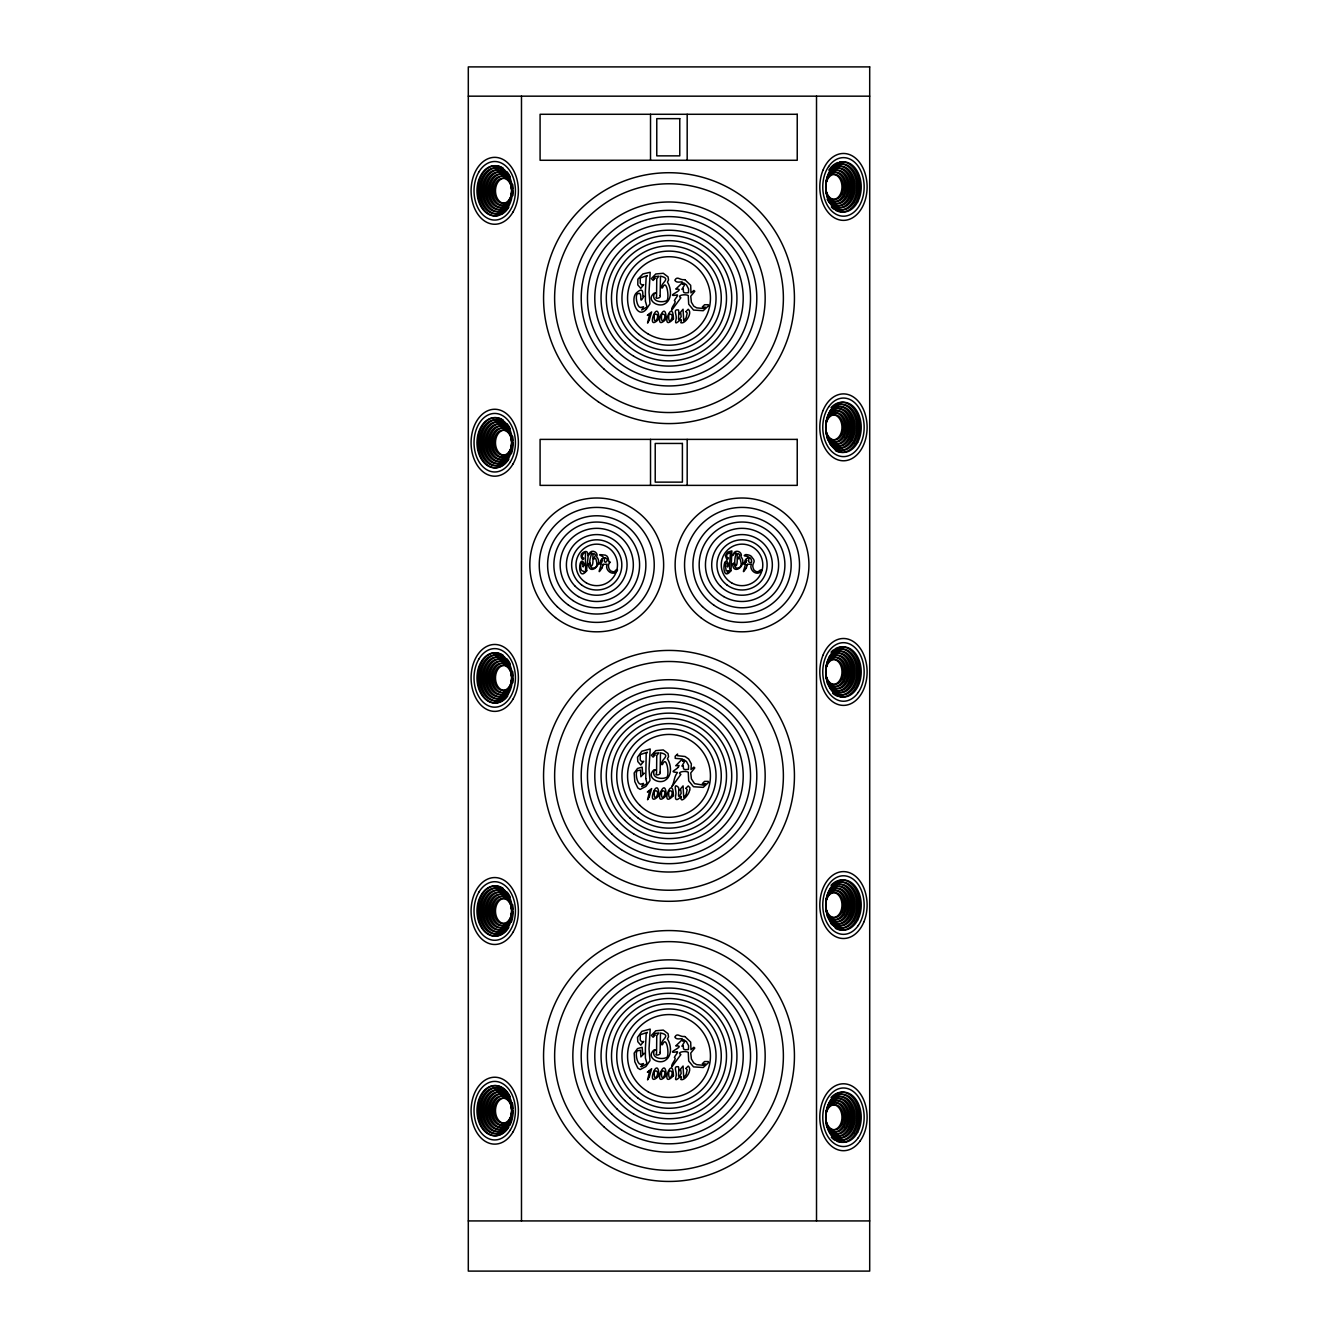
<?xml version="1.0" encoding="UTF-8"?>
<svg xmlns="http://www.w3.org/2000/svg" width="1338" height="1338" viewBox="0 0 1338 1338"><rect width="100%" height="100%" fill="white"/><g stroke="black" fill="none" stroke-linecap="round" stroke-linejoin="round"><path stroke-width="1.5" d="M602.267 558.782C608.088 556.692 591.379 553.414 605.395 555.17C609.944 556.541 607.552 564.051 610.379 562.094C607.435 564.118 608.138 568.533 610.479 570.791C616.333 573.45 613.757 570.139 617.403 569.503M746.52 558.782C752.424 554.802 739.881 557.16 745.851 554.551C747.925 554.768 751.203 555.103 752.324 557.762C757.275 563.014 750.166 562.562 753.946 569.971C758.897 574.922 759.917 567.981 761.573 570.456C757.994 577.013 748.628 570.64 751.371 564.235L747.24 564.335M601.615 562.294L602.418 560.388M745.868 562.294L746.671 560.388M601.916 568.081C595.661 577.732 602.2 564.787 600.795 563.984M746.169 568.081C739.914 577.732 746.453 564.787 745.049 563.984M584.606 564.82L583.184 566.693M728.859 564.82L727.437 566.693M660.136 295.497L660.487 276.163C672.529 278.655 659.785 282.987 661.842 288.055L662.511 287.821C666.541 277.602 669.636 297.939 666.876 300.582C662.243 303.024 651.121 301.803 654.182 293.758L655.938 293.089L653.747 293.323C645.752 300.598 658.497 307.857 664.953 303.776C672.362 299.394 671.392 288.255 667.411 282.084L668.548 280.043L668.03 276.882L663.263 273.27L655.787 273.972L651.405 278.555L653.128 280.478L655.168 278.087L653.63 278.756L654.065 276.782L658.848 276.163L656.774 278.822L656.557 296.601C653.747 299.628 661.825 298.157 660.136 295.531M660.136 772.16L660.487 752.826C672.529 755.318 659.785 759.649 661.842 764.717L662.511 764.483C666.541 754.264 669.636 774.602 666.876 777.244C662.243 779.686 651.121 778.465 654.182 770.42L655.938 769.751L653.747 769.986C645.752 777.261 658.497 784.52 664.953 780.439C672.362 776.057 671.392 764.918 667.411 758.746L668.548 756.706L668.03 753.545L663.263 749.932L655.787 750.635L651.405 755.217L653.128 757.141L655.168 754.749L653.63 755.418L654.065 753.445L658.848 752.826L656.774 755.485L656.557 773.264C653.747 776.291 661.825 774.819 660.136 772.193M660.136 1052.304L660.487 1032.969C672.529 1035.461 659.785 1039.793 661.842 1044.861L662.511 1044.627C666.541 1034.408 669.636 1054.745 666.876 1057.388C662.243 1059.83 651.121 1058.609 654.182 1050.564L655.938 1049.895L653.747 1050.129C645.752 1057.405 658.497 1064.663 664.953 1060.582C672.362 1056.2 671.392 1045.062 667.411 1038.89L668.548 1036.85L668.03 1033.689L663.263 1030.076L655.787 1030.778L651.405 1035.361L653.128 1037.285L655.168 1034.893L653.63 1035.562L654.065 1033.588L658.848 1032.969L656.774 1035.629L656.557 1053.407C653.747 1056.435 661.825 1054.963 660.136 1052.337M588.419 564.352C591.814 559.067 587.917 570.373 594.674 567.73C598.354 566.978 596.614 561.174 595.661 558.364C590.995 560.187 594.892 557.595 595.544 555.053C590.593 549.015 594.691 562.83 591.797 565.79C587.984 565.472 590.409 555.772 592.065 553.112C588.653 552.661 586.429 559.485 590.142 552.26C593.219 549.349 598.738 553.179 596.681 556.809C603.689 564.402 589.255 576.226 588.402 564.368M732.672 564.352C736.034 559.05 732.221 570.523 739.011 567.663C742.623 566.86 740.901 560.773 739.697 558.13C735.114 560.622 739.379 557.294 739.797 555.053C734.846 549.015 738.944 562.83 736.051 565.79C733.542 564.669 735.147 555.688 736.318 553.112C732.906 552.661 730.682 559.485 734.395 552.26C737.472 549.349 742.991 553.179 740.934 556.809C747.942 564.402 733.508 576.226 732.655 564.368M689.873 789.972L689.923 787.697L688.2 785.941L685.926 788.233M586.746 570.69C586.094 565.422 591.998 546.59 582.85 552.678C578.401 555.437 583.753 562.646 583.702 558.08C579.555 557.344 584.923 550.738 585.71 553.296C584.388 558.481 587.733 576.762 583.151 571.075C578.468 571.393 581.478 555.705 583.167 566.693M731 570.69L731.869 550.888L727.621 552.159L725.38 555.638L727.052 560.12L728.558 557.963L726.785 557.21L726.785 554.149L730.414 552.761L729.427 567.479L730.264 570.791L727.303 572.53L728.441 570.707L726.133 570.874L725.163 563.365L726.919 563.014L727.42 566.693M617.487 570.139C614.209 577.113 604.274 570.841 607.118 564.235L602.986 564.335M602.986 564.368L602.752 565.138M747.24 564.368L747.005 565.138M586.73 570.707C576.277 583.886 579.137 550.62 584.606 564.77M730.983 570.707C720.53 583.903 723.406 550.587 728.859 564.77M748.427 557.745C750.233 555.956 752.274 560.873 751.488 562.596C746.47 563.147 749.865 558.95 748.561 557.478M682.48 284.342L683.651 282.903L686.461 284.843L688.618 288.991L688.468 292.688C682.246 293.641 683.685 291.835 683.266 289.125M682.48 761.004L683.651 759.566L686.461 761.506L688.618 765.654L688.468 769.35C682.28 770.303 683.618 768.514 683.266 765.788M682.48 1041.148L683.651 1039.71L686.461 1041.65L688.618 1045.798L688.468 1049.494C682.28 1050.447 683.618 1048.658 683.266 1045.931M602.351 558.565L600.712 560.522L602.401 560.371M746.604 558.565L744.965 560.522L746.654 560.371M600.294 562.144L599.039 563.984L600.729 564.017M744.547 562.144L743.292 563.984L744.982 564.017M640.935 1066.57L643.478 1063.559L640.618 1064.346C637.39 1064.446 635.032 1054.06 637.072 1050.848L640.501 1050.23L640.885 1056.92L644.297 1053.324L642.692 1054.06L642.14 1047.286L637.524 1048.591L634.162 1053.123L634.797 1061.72L637.841 1068.109L640.183 1069.547L645.903 1066.57L649.967 1060.633L649.03 1048.942L650.184 1029.106L641.872 1031.33L637.524 1037.368L637.791 1041.7L640.768 1045.179L643.712 1041.432L641.805 1041.867L640.233 1040.128L640.233 1034.776L647.324 1032.351L646.187 1034.006L645.401 1047.855L645.401 1058.007L647.057 1063.794L641.27 1066.804M685.926 311.57L688.2 309.279C693.134 312.925 684.788 324.682 680.774 322.675C683.935 313.761 673.85 328.429 675.874 320.351C677.714 315.35 672.161 308.911 678.416 309.931C679.888 313.56 676.326 325.017 681.159 316.738L680.774 313.192L679.319 313.728L683.066 309.229L683.718 320.769L685.993 317.959A10.654 10.654 0 0 0 686.227 317.474L687.18 312.975L686.009 311.754M685.926 1068.376L688.2 1066.085C693.134 1069.731 684.788 1081.489 680.774 1079.482C683.935 1070.567 673.85 1085.235 675.874 1077.157C677.714 1072.156 672.161 1065.717 678.416 1066.737C679.888 1070.367 676.326 1081.823 681.159 1073.544L680.774 1069.999L679.319 1070.534L683.066 1066.035L683.718 1077.575L685.993 1074.765A10.654 10.654 0 0 0 686.227 1074.28L687.18 1069.781L686.009 1068.56M682.597 284.275L683.467 284.258M682.597 760.937L683.467 760.921M646.304 309.329L649.967 303.826L649.03 292.136L650.184 272.3L642.959 273.905L637.875 279.19L637.791 284.894L640.768 288.372L643.712 284.626L641.805 285.061L640.233 283.322L640.233 277.969L647.324 275.544L646.187 277.2L645.401 291.048L645.401 301.201L647.057 306.987L641.705 309.998L643.478 306.753L640.618 307.539C637.39 307.64 635.032 297.253 637.072 294.042L638.31 293.49C643.377 291.751 638.059 307.104 643.946 296.083C641.036 299.595 646.02 284.375 636.754 292.57C629.83 297.989 636.704 319.247 645.903 309.764M601.565 562.462L600.745 563.181L600.494 562.161M745.818 562.462L744.998 563.181L744.748 562.161M602.92 565.138L602.117 567.797M747.173 565.138L746.37 567.797M604.625 557.779C602.635 567.379 611.583 558.515 604.391 557.745M683.099 289.108L681.928 289.426L684.521 284.977L683.768 284.258M683.099 765.771L681.928 766.089L684.521 761.64L683.768 760.921M683.099 1045.915L681.928 1046.232L684.521 1041.784L683.768 1041.064M468.3 96.169L869.7 96.169M468.3 1220.925L869.7 1220.925M684.805 279.692C679.403 280.378 677.546 275.511 674.854 280.194C677.446 285.696 689.689 276.23 675.74 289.075C687.615 288.657 664.066 296.902 675.774 295.18C680.34 293.507 675.004 298.558 674.402 300.632C677.53 301.786 670.555 307.255 671.793 310.132L680.858 297.805C675.991 295.38 685.641 293.758 688.25 295.547L688.685 304.178L693.536 310.082L703.236 310.717L708.454 305.85L708.304 304.729L704.574 304.729L702.35 306.954L705.661 307.355L703.353 308.476L696.663 307.857L693.736 306.134L691.395 302.221L690.759 296.25L694.79 291.266L693.904 290.446L690.993 292.871L690.676 285.312L685.056 279.843M684.805 1036.498C679.403 1037.184 677.546 1032.317 674.854 1037C677.446 1042.503 689.689 1033.036 675.74 1045.881C687.615 1045.463 664.066 1053.708 675.774 1051.986C680.34 1050.313 675.004 1055.364 674.402 1057.438C677.53 1058.592 670.555 1064.061 671.793 1066.938L680.858 1054.612C675.991 1052.186 685.641 1050.564 688.25 1052.354L688.685 1060.984L693.536 1066.888L703.236 1067.523L708.454 1062.656L708.304 1061.536L704.574 1061.536L702.35 1063.76L705.661 1064.162L703.353 1065.282L696.663 1064.663L693.736 1062.941L691.395 1059.027L690.759 1053.056L694.79 1048.072L693.904 1047.253L690.993 1049.678L690.676 1042.118L685.056 1036.649M686.009 788.417L687.18 789.637L686.227 794.136A10.654 10.654 0 0 1 686.009 794.621L683.718 797.431L683.066 785.891L679.319 790.373L680.774 789.855L681.159 793.401C676.493 801.512 679.737 790.775 678.433 787.346C672.663 782.011 676.66 791.778 675.891 794.203C674.218 801.646 677.664 800.392 681.159 796.411C679.436 805.376 689.237 794.621 689.538 790.44M816.514 96.169L816.514 1220.925M687.18 114.282L687.18 160.276M687.18 439.382L687.18 485.376M650.519 114.282L650.519 160.276M650.519 439.382L650.519 485.376M521.486 96.169L521.486 1220.925M839.829 404.36A22.997 16.257 -90 0 1 856.521 431.371A22.997 16.257 -90 0 1 834.26 448.581M831.784 407.939A22.997 16.257 -90 0 1 834.31 406.083M835.648 405.397A22.997 16.257 -90 0 1 838.408 404.544M505.898 178.439A12.544 8.864 -90 0 1 508.106 179.426M505.095 203.292A12.544 8.864 -90 0 1 495.512 191.869A12.544 8.864 -90 0 1 503.59 178.288M506.182 204.664A14.634 10.353 -90 0 1 492.535 189.812A14.634 10.353 -90 0 1 507.453 177.67M503.289 207.306A16.725 11.825 -90 0 1 489.875 186.952A16.725 11.825 -90 0 1 508.289 177.218M508.022 205.701A18.816 13.296 -90 0 1 505.011 208.176M501.65 209.447A18.816 13.296 -90 0 1 486.597 190.816A18.816 13.296 -90 0 1 501.633 172.134M502.268 170.612A20.906 14.785 -90 0 1 505.831 172.702M502.235 210.986A20.906 14.785 -90 0 1 483.771 193.508A20.906 14.785 -90 0 1 498.438 169.893M498.288 213.712A22.997 16.257 -90 0 1 480.944 186.684A22.997 16.257 -90 0 1 503.891 169.993M502.436 212.441A22.997 16.257 -90 0 1 499.693 213.461M499.71 215.15A25.088 17.745 -90 0 1 477.833 188.089A25.088 17.745 -90 0 1 503.305 168.287M507.152 171.916A25.088 17.745 -90 0 1 510.213 176.833M512.605 184.259A25.088 17.745 -90 0 1 513.173 189.126M513.207 190.765A25.088 17.745 -90 0 1 512.872 195.666M508.825 207.306A25.088 17.745 -90 0 1 501.198 214.548M505.095 455.204A12.544 8.864 90 0 1 495.612 440.52A12.544 8.864 90 0 1 508.106 431.354M509.41 452.997A12.544 8.864 90 0 1 507.353 454.502M503.523 457.312A14.634 10.353 -90 0 1 492.535 441.741A14.634 10.353 -90 0 1 504.894 428.361M503.289 459.218A16.725 11.825 -90 0 1 489.624 441.038A16.725 11.825 -90 0 1 505.58 427.073M508.022 457.629A18.816 13.296 -90 0 1 505.011 460.088M501.65 461.359A18.816 13.296 -90 0 1 486.597 442.727A18.816 13.296 -90 0 1 501.633 424.062M502.235 462.915A20.906 14.785 -90 0 1 483.637 442.694A20.906 14.785 -90 0 1 502.268 422.524M505.831 424.614A20.906 14.785 -90 0 1 507.938 426.705M507.922 458.733A20.906 14.785 -90 0 1 505.814 460.824M502.436 464.353A22.997 16.257 -90 0 1 480.844 439.6A22.997 16.257 -90 0 1 506.349 423.945M506.216 461.61A22.997 16.257 -90 0 1 503.74 463.6M508.825 459.235A25.088 17.745 -90 0 1 484.992 462.965A25.088 17.745 -90 0 1 480.292 429.715A25.088 17.745 -90 0 1 503.305 420.199M507.152 423.828A25.088 17.745 -90 0 1 510.213 428.745M512.605 436.188A25.088 17.745 -90 0 1 513.173 441.038M513.207 442.677A25.088 17.745 -90 0 1 511.384 453.783M505.898 665.555A12.544 8.864 -90 0 1 508.106 666.541M505.095 690.408A12.544 8.864 -90 0 1 495.512 678.985A12.544 8.864 -90 0 1 503.59 665.404M505.095 923.504A12.544 8.864 -90 0 1 495.612 908.82A12.544 8.864 -90 0 1 508.106 899.654M509.41 921.297A12.544 8.864 -90 0 1 507.353 922.802M506.182 691.779A14.634 10.353 -90 0 1 503.523 692.515M500.83 692.264A14.634 10.353 -90 0 1 492.719 675.038A14.634 10.353 -90 0 1 504.894 663.564M503.289 694.422A16.725 11.825 -90 0 1 489.557 678.416A16.725 11.825 -90 0 1 502.57 661.273M508.022 692.816A18.816 13.296 -90 0 1 487.065 682.798A18.816 13.296 -90 0 1 501.633 659.249M502.268 657.727A20.906 14.785 -90 0 1 505.831 659.818M502.235 698.101A20.906 14.785 -90 0 1 483.771 680.624A20.906 14.785 -90 0 1 498.438 657.008M498.288 700.828A22.997 16.257 -90 0 1 480.944 673.8A22.997 16.257 -90 0 1 503.891 657.109M502.436 699.557A22.997 16.257 -90 0 1 499.693 700.577M507.754 696.011A25.088 17.745 -90 0 1 484.189 697.265A25.088 17.745 -90 0 1 480.576 664.3A25.088 17.745 -90 0 1 503.305 655.403M507.152 659.032A25.088 17.745 -90 0 1 510.213 663.949M512.605 671.375A25.088 17.745 -90 0 1 513.173 676.242M513.207 677.881A25.088 17.745 -90 0 1 512.872 682.781M503.523 925.612A14.634 10.353 -90 0 1 492.535 910.041A14.634 10.353 -90 0 1 504.894 896.661M503.289 927.518A16.725 11.825 -90 0 1 489.624 909.338A16.725 11.825 -90 0 1 505.58 895.373M508.022 925.929A18.816 13.296 -90 0 1 505.011 928.388M501.65 929.659A18.816 13.296 -90 0 1 486.597 911.027A18.816 13.296 -90 0 1 501.633 892.362M502.235 931.215A20.906 14.785 -90 0 1 483.637 910.994A20.906 14.785 -90 0 1 502.268 890.824M505.831 892.914A20.906 14.785 -90 0 1 507.938 895.005M507.922 927.033A20.906 14.785 -90 0 1 505.814 929.124M502.436 932.653A22.997 16.257 -90 0 1 480.844 907.9A22.997 16.257 -90 0 1 506.349 892.245M506.216 929.91A22.997 16.257 -90 0 1 503.74 931.9M508.825 927.535A25.088 17.745 -90 0 1 484.992 931.265A25.088 17.745 -90 0 1 480.292 898.015A25.088 17.745 -90 0 1 503.305 888.499M507.152 892.128A25.088 17.745 -90 0 1 510.213 897.045M512.605 904.488A25.088 17.745 -90 0 1 513.173 909.338M513.207 910.977A25.088 17.745 -90 0 1 511.384 922.083M507.353 1122.465A12.544 8.864 -90 0 1 495.512 1111.744A12.544 8.864 -90 0 1 505.898 1098.314M503.523 1125.275A14.634 10.353 -90 0 1 492.535 1109.687A14.634 10.353 -90 0 1 504.894 1096.324M503.289 1127.181A16.725 11.825 -90 0 1 490.327 1104.736A16.725 11.825 -90 0 1 510.547 1100.087M501.65 1129.322A18.816 13.296 -90 0 1 486.597 1110.691A18.816 13.296 -90 0 1 501.633 1092.009M502.235 1130.861A20.906 14.785 -90 0 1 483.637 1110.657A20.906 14.785 -90 0 1 502.268 1090.487M505.831 1092.577A20.906 14.785 -90 0 1 507.938 1094.668M507.922 1126.696A20.906 14.785 -90 0 1 505.814 1128.787M503.891 1089.868A22.997 16.257 -90 0 1 506.349 1091.892M502.436 1132.316A22.997 16.257 -90 0 1 480.743 1112.564A22.997 16.257 -90 0 1 499.843 1088.045M508.825 1127.181A25.088 17.745 -90 0 1 482.667 1128.034A25.088 17.745 -90 0 1 484.356 1091.122A25.088 17.745 -90 0 1 510.213 1096.708M512.27 1102.579A25.088 17.745 -90 0 1 513.173 1109.001M513.207 1110.64A25.088 17.745 -90 0 1 509.778 1125.492M833.875 174.425A12.544 8.864 -90 0 1 841.786 189.611A12.544 8.864 -90 0 1 830.112 198.726M831.383 173.003A14.634 10.353 -90 0 1 844.73 189.946A14.634 10.353 -90 0 1 827.687 197.807M833.607 170.562A16.725 11.825 -90 0 1 847.891 187.788A16.725 11.825 -90 0 1 832.42 202.824M832.253 169.658A18.816 13.296 -90 0 1 850.767 189.059A18.816 13.296 -90 0 1 829.627 202.038M837.471 166.23A20.806 14.718 90 0 1 853.577 190.13A20.806 14.718 90 0 1 833.072 205.952M829.794 203.125A20.806 14.718 90 0 1 827.152 199.195M830.363 170.11A20.806 14.718 90 0 1 833.725 167.518M835.648 164.975A22.997 16.257 -90 0 1 856.705 184.945A22.997 16.257 -90 0 1 838.357 209.715M836.969 209.364A22.997 16.257 -90 0 1 832.989 207.306M839.511 162.082A25.088 17.745 90 0 1 859.598 189.963A25.088 17.745 90 0 1 835.364 210.2M833.959 209.297A25.088 17.745 90 0 1 831.333 206.972M828.791 170.16A25.088 17.745 90 0 1 837.989 162.483M831.567 414.997A12.544 8.864 -90 0 1 841.953 428.411A12.544 8.864 -90 0 1 830.112 439.148M831.383 413.425A14.634 10.353 -90 0 1 844.914 428.478A14.634 10.353 -90 0 1 829.911 440.386M833.607 410.983A16.725 11.825 -90 0 1 847.322 432.509A16.725 11.825 -90 0 1 827.285 438.546M839.06 408.659A18.816 13.296 -90 0 1 850.767 429.481A18.816 13.296 -90 0 1 836.033 446.039M832.671 444.852A18.816 13.296 -90 0 1 829.627 442.46M832.253 410.08A18.816 13.296 -90 0 1 835.598 408.726M830.363 410.532A20.806 14.718 -90 0 1 853.326 422.44A20.806 14.718 -90 0 1 836.752 447.896M833.072 446.374A20.806 14.718 -90 0 1 829.794 443.547M831.049 407.588A25.088 17.745 -90 0 1 859.548 423.828A25.088 17.745 -90 0 1 835.364 450.622M829.359 660.587A12.544 8.864 -90 0 1 841.987 671.375A12.544 8.864 -90 0 1 830.112 683.751M831.567 892.697A12.544 8.864 -90 0 1 841.953 906.11A12.544 8.864 -90 0 1 830.112 916.848M831.567 1104.904A12.544 8.864 -90 0 1 841.953 1118.317A12.544 8.864 -90 0 1 830.112 1129.055M828.055 1127.549A12.544 8.864 -90 0 1 826.332 1125.342M834.042 657.326A14.634 10.353 -90 0 1 844.73 674.971A14.634 10.353 -90 0 1 829.911 684.989M828.941 659.684A14.634 10.353 -90 0 1 831.383 658.028M833.607 655.587A16.725 11.825 -90 0 1 847.857 670.622A16.725 11.825 -90 0 1 835.464 688.652M832.42 687.849A16.725 11.825 -90 0 1 827.285 683.149M832.253 654.683A18.816 13.296 -90 0 1 850.717 669.184A18.816 13.296 -90 0 1 836.033 690.642M832.671 689.455A18.816 13.296 -90 0 1 829.627 687.063M837.471 651.255A20.806 14.718 -90 0 1 853.744 672.445A20.806 14.718 -90 0 1 836.752 692.499M831.433 654.131A20.806 14.718 -90 0 1 833.725 652.543M835.648 650A22.997 16.257 -90 0 1 856.755 670.974A22.997 16.257 -90 0 1 836.969 694.389M835.046 648.863A25.088 17.745 -90 0 1 859.548 668.431A25.088 17.745 -90 0 1 839.846 696.847M838.324 696.496A25.088 17.745 -90 0 1 832.604 693.235M831.049 652.191A25.088 17.745 -90 0 1 833.641 649.8M831.383 891.141A14.634 10.353 -90 0 1 844.914 906.177A14.634 10.353 -90 0 1 829.911 918.102M833.607 888.7A16.725 11.825 -90 0 1 847.322 910.208A16.725 11.825 -90 0 1 827.285 916.246M839.06 886.358A18.816 13.296 -90 0 1 849.931 911.964A18.816 13.296 -90 0 1 829.627 920.176M832.253 887.796A18.816 13.296 -90 0 1 835.598 886.442M830.363 888.248A20.806 14.718 -90 0 1 853.326 900.156A20.806 14.718 -90 0 1 836.752 925.612M833.072 924.073A20.806 14.718 -90 0 1 829.794 921.246M839.829 882.077A22.997 16.257 -90 0 1 856.755 904.087A22.997 16.257 -90 0 1 841.201 928.02M839.779 928.02A22.997 16.257 -90 0 1 834.26 926.281M832.989 925.428A22.997 16.257 -90 0 1 830.597 923.27M831.784 885.639A22.997 16.257 -90 0 1 834.31 883.799M835.648 883.113A22.997 16.257 -90 0 1 838.408 882.244M831.049 885.304A25.088 17.745 -90 0 1 859.548 901.544A25.088 17.745 -90 0 1 835.364 928.321M834.042 1102.629A14.634 10.353 -90 0 1 844.73 1120.274A14.634 10.353 -90 0 1 829.911 1130.292M828.941 1104.987A14.634 10.353 -90 0 1 831.383 1103.332M833.607 1100.89A16.725 11.825 -90 0 1 847.891 1118.116A16.725 11.825 -90 0 1 832.42 1133.152M835.598 1098.632A18.816 13.296 -90 0 1 850.851 1116.929A18.816 13.296 -90 0 1 836.033 1135.945M833.725 1097.846A20.806 14.718 -90 0 1 853.661 1115.039A20.806 14.718 -90 0 1 836.752 1137.802M837.003 1094.785A22.997 16.257 -90 0 1 856.772 1117.28A22.997 16.257 -90 0 1 836.969 1139.692M833.022 1096.842A22.997 16.257 -90 0 1 835.648 1095.304M831.049 1097.495A25.088 17.745 -90 0 1 859.431 1112.664A25.088 17.745 -90 0 1 836.819 1141.247M835.364 1140.528A25.088 17.745 -90 0 1 831.333 1137.3M645.769 778.499L647.057 783.65L641.705 786.66L643.478 783.416L640.618 784.202C637.39 784.302 635.032 773.916 637.072 770.705L640.501 770.086L640.885 776.776L644.297 773.18L642.692 773.916L642.14 767.142L637.524 768.447L634.162 772.979L634.797 781.576L637.841 787.965L640.183 789.403L645.903 786.426L649.967 780.489L649.03 768.798L650.184 748.962L641.872 751.187L637.524 757.224L637.791 761.556L640.768 765.035L643.712 761.289L641.805 761.723L640.233 759.984L640.233 754.632L647.324 752.207L646.187 753.863L645.769 778.499M649.298 320.066L647.559 323.094L649.683 314.045L647.358 315.367L651.656 311.905L649.298 320.066M649.298 796.729L647.559 799.756L649.683 790.708L647.358 792.029L651.656 788.567L649.298 796.729M649.298 1076.873L647.559 1079.9L649.683 1070.852L647.358 1072.173L651.656 1068.711L649.298 1076.873M678.366 767.176C674.352 771.273 669.251 771.792 677.463 772.444C673.549 777.83 674.971 780.606 671.793 786.794L680.858 774.468C675.991 772.043 685.641 770.42 688.25 772.21L688.685 780.84L693.536 786.744L703.236 787.38L708.454 782.513L708.304 781.392L704.574 781.392L702.35 783.616L705.661 784.018L703.353 785.138L694.556 783.65L691.395 778.883L690.759 772.912L694.79 767.928L693.904 767.109L690.993 769.534L691.361 763.931L688.635 758.981L685.056 756.505L677.379 755.686L677.563 754.047L675.188 756.238L675.222 758.362L682.347 758.981L675.74 765.737L679.068 765.503L678.366 767.176M658.948 318.946C644.464 333.965 658.363 295.564 658.948 318.946M666.207 318.946C651.639 333.982 665.655 295.564 666.207 318.946M673.449 318.946C658.948 333.998 672.88 295.547 673.449 318.946M658.948 795.608C644.464 810.627 658.363 772.227 658.948 795.608M666.207 795.608C651.639 810.644 665.655 772.227 666.207 795.608M673.449 795.608C658.948 810.661 672.88 772.21 673.449 795.608M658.948 1075.752C644.464 1090.771 658.363 1052.37 658.948 1075.752M666.207 1075.752C651.639 1090.788 665.655 1052.37 666.207 1075.752M673.449 1075.752C658.948 1090.805 672.88 1052.354 673.449 1075.752M654.366 314.397C652.977 330.101 662.293 311.955 654.366 314.397M661.624 314.397C660.219 330.101 669.602 311.921 661.624 314.397M668.866 314.397C667.461 330.101 676.861 311.921 668.866 314.397M654.366 791.059C652.977 806.764 662.293 788.617 654.366 791.059M661.624 791.059C660.219 806.764 669.602 788.584 661.624 791.059M668.866 791.059C667.461 806.764 676.861 788.584 668.866 791.059M654.366 1071.203C652.977 1086.908 662.293 1068.761 654.366 1071.203M661.624 1071.203C660.219 1086.908 669.602 1068.727 661.624 1071.203M668.866 1071.203C667.461 1086.908 676.861 1068.727 668.866 1071.203M869.7 66.9L468.3 66.9L468.3 1271.1L869.7 1271.1L869.7 66.9M797.231 114.282L540.084 114.282L540.084 160.276L797.231 160.276L797.231 114.282M679.771 118.647L656.774 118.647L656.774 155.86L679.771 155.86L679.771 118.647M797.231 439.382L540.084 439.382L540.084 485.376L797.231 485.376L797.231 439.382M682.397 443.447L655.219 443.447L655.219 482.132L682.397 482.132L682.397 443.447M860.183 1140.896A33.45 23.649 -90 0 0 849.597 1084.934A33.45 23.649 -90 0 0 820.612 1125.91A33.45 23.649 -90 0 0 860.183 1140.896M822.987 170.194A33.45 23.649 90 0 0 843.458 220.369A33.45 23.649 90 0 0 863.947 170.194A33.45 23.649 90 0 0 822.987 170.194M822.987 655.219A33.45 23.649 90 0 0 843.458 705.394A33.45 23.649 90 0 0 863.947 655.219A33.45 23.649 90 0 0 822.987 655.219M822.987 410.615A33.45 23.649 90 0 0 843.458 460.79A33.45 23.649 90 0 0 863.947 410.615A33.45 23.649 90 0 0 822.987 410.615M863.947 921.782A33.45 23.649 -90 0 0 843.458 871.607A33.45 23.649 -90 0 0 822.987 921.782A33.45 23.649 -90 0 0 863.947 921.782M598.186 1159.544A125.438 125.438 0 0 0 794.07 1065.566A125.438 125.438 0 0 0 614.744 942.905A125.438 125.438 0 0 0 598.186 1159.544M555.487 617.587A66.9 66.9 0 0 0 662.979 574.286A66.9 66.9 0 0 0 571.727 502.854A66.9 66.9 0 0 0 555.487 617.587M700.794 617.587A66.9 66.9 0 0 0 808.269 574.286A66.9 66.9 0 0 0 717.034 502.854A66.9 66.9 0 0 0 700.794 617.587M513.056 1131.831A33.45 23.649 -90 0 0 498.539 1077.659A33.45 23.649 -90 0 0 472.615 1122.515A33.45 23.649 -90 0 0 513.056 1131.831M510.43 1129.74A29.269 20.689 -90 0 0 498.556 1081.907A29.269 20.689 -90 0 0 475.207 1120.374A29.269 20.689 -90 0 0 510.43 1129.74M858.277 1137.701A29.269 20.689 -90 0 0 848.593 1088.898A29.269 20.689 -90 0 0 823.539 1125.158A29.269 20.689 -90 0 0 858.277 1137.701M857.641 1132.333A25.088 17.745 -90 0 0 845.616 1092.343A25.088 17.745 -90 0 0 827.152 1127.081A25.088 17.745 -90 0 0 857.641 1132.333M828.657 166.464A29.269 20.689 90 0 0 838.341 215.284A29.269 20.689 90 0 0 863.395 179.024A29.269 20.689 90 0 0 828.657 166.464M857.641 202.005A25.088 17.745 -90 0 0 845.616 162.015A25.088 17.745 -90 0 0 827.152 196.753A25.088 17.745 -90 0 0 857.641 202.005M829.292 656.874A25.088 17.745 90 0 0 841.318 696.847A25.088 17.745 90 0 0 859.782 662.126A25.088 17.745 90 0 0 829.292 656.874M858.277 692.398A29.269 20.689 -90 0 0 848.593 643.595A29.269 20.689 -90 0 0 823.539 679.855A29.269 20.689 -90 0 0 858.277 692.398M828.657 406.886A29.269 20.689 90 0 0 838.341 455.706A29.269 20.689 90 0 0 863.395 419.446A29.269 20.689 90 0 0 828.657 406.886M851.971 440.403A20.806 14.718 -90 0 0 842.789 406.785A20.806 14.718 -90 0 0 826.784 434.833A20.806 14.718 -90 0 0 851.971 440.403M857.641 442.426A25.088 17.745 -90 0 0 845.616 402.437A25.088 17.745 -90 0 0 827.152 437.175A25.088 17.745 -90 0 0 857.641 442.426M857.641 920.126A25.088 17.745 -90 0 0 845.616 880.153A25.088 17.745 -90 0 0 827.152 914.874A25.088 17.745 -90 0 0 857.641 920.126M858.277 925.511A29.269 20.689 -90 0 0 848.593 876.691A29.269 20.689 -90 0 0 823.539 912.951A29.269 20.689 -90 0 0 858.277 925.511M508.089 1127.181A25.088 17.745 -90 0 0 498.171 1086.055A25.088 17.745 -90 0 0 477.934 1118.752A25.088 17.745 -90 0 0 508.089 1127.181M513.056 211.956A33.45 23.649 -90 0 0 498.539 157.784A33.45 23.649 -90 0 0 472.615 202.64A33.45 23.649 -90 0 0 513.056 211.956M513.056 699.072A33.45 23.649 -90 0 0 498.539 644.899A33.45 23.649 -90 0 0 472.615 689.756A33.45 23.649 -90 0 0 513.056 699.072M513.056 463.885A33.45 23.649 -90 0 0 498.539 409.696A33.45 23.649 -90 0 0 472.615 454.569A33.45 23.649 -90 0 0 513.056 463.885M513.056 932.185A33.45 23.649 -90 0 0 498.539 877.996A33.45 23.649 -90 0 0 472.615 922.869A33.45 23.649 -90 0 0 513.056 932.185M508.089 207.306A25.088 17.745 -90 0 0 498.171 166.18A25.088 17.745 -90 0 0 477.934 198.877A25.088 17.745 -90 0 0 508.089 207.306M479.021 171.732A29.269 20.689 90 0 0 490.912 219.566A29.269 20.689 90 0 0 514.26 181.098A29.269 20.689 90 0 0 479.021 171.732M508.089 694.422A25.088 17.745 -90 0 0 498.171 653.295A25.088 17.745 -90 0 0 477.934 685.993A25.088 17.745 -90 0 0 508.089 694.422M479.021 658.848A29.269 20.689 90 0 0 490.912 706.681A29.269 20.689 90 0 0 514.26 668.214A29.269 20.689 90 0 0 479.021 658.848M510.43 461.777A29.269 20.689 -90 0 0 498.556 413.944A29.269 20.689 -90 0 0 475.207 452.411A29.269 20.689 -90 0 0 510.43 461.777M508.089 459.235A25.088 17.745 -90 0 0 498.171 418.108A25.088 17.745 -90 0 0 477.934 450.806A25.088 17.745 -90 0 0 508.089 459.235M479.021 891.944A29.269 20.689 90 0 0 490.912 939.778A29.269 20.689 90 0 0 514.26 901.31A29.269 20.689 90 0 0 479.021 891.944M508.089 927.535A25.088 17.745 -90 0 0 498.171 886.408A25.088 17.745 -90 0 0 477.934 919.106A25.088 17.745 -90 0 0 508.089 927.535M603.789 1126.68A96.169 96.169 0 0 0 762.811 1077.157A96.169 96.169 0 0 0 640.4 964.196A96.169 96.169 0 0 0 603.789 1126.68M621.451 1129.824A87.806 87.806 0 0 0 756.706 1060.281A87.806 87.806 0 0 0 628.86 977.911A87.806 87.806 0 0 0 621.451 1129.824M598.186 879.4A125.438 125.438 0 0 0 794.07 785.423A125.438 125.438 0 0 0 614.744 662.762A125.438 125.438 0 0 0 598.186 879.4M621.451 849.68A87.806 87.806 0 0 0 756.706 780.138A87.806 87.806 0 0 0 628.86 697.767A87.806 87.806 0 0 0 621.451 849.68M616.751 828.573A74.226 74.226 0 0 0 740.767 794.755A74.226 74.226 0 0 0 649.465 704.256A74.226 74.226 0 0 0 616.751 828.573M611.801 833.959A81.534 81.534 0 0 0 747.909 796.361A81.534 81.534 0 0 0 647.291 697.265A81.534 81.534 0 0 0 611.801 833.959M603.789 368.836A96.169 96.169 0 0 0 762.811 319.297A96.169 96.169 0 0 0 640.4 206.336A96.169 96.169 0 0 0 603.789 368.836M621.451 371.964A87.806 87.806 0 0 0 756.706 302.438A87.806 87.806 0 0 0 628.86 220.068A87.806 87.806 0 0 0 621.451 371.964M598.186 401.684A125.438 125.438 0 0 0 794.07 307.723A125.438 125.438 0 0 0 614.744 185.062A125.438 125.438 0 0 0 598.186 401.684M557.16 606.599A57.501 57.501 0 0 0 652.643 578.334A57.501 57.501 0 0 0 580.408 509.778A57.501 57.501 0 0 0 557.16 606.599M568.433 605.06A49.138 49.138 0 0 0 645.669 569.336A49.138 49.138 0 0 0 576.109 520.315A49.138 49.138 0 0 0 568.433 605.06M702.45 606.599A57.501 57.501 0 0 0 797.933 578.334A57.501 57.501 0 0 0 725.698 509.778A57.501 57.501 0 0 0 702.45 606.599M713.739 605.06A49.138 49.138 0 0 0 790.959 569.336A49.138 49.138 0 0 0 721.399 520.315A49.138 49.138 0 0 0 713.739 605.06M648.278 1091.892A41.445 41.445 0 0 0 710.445 1056A41.445 41.445 0 0 0 648.278 1020.125A41.445 41.445 0 0 0 648.278 1091.892M639.096 1092.326A47.031 47.031 0 0 0 715.395 1063.743A47.031 47.031 0 0 0 652.492 1011.963A47.031 47.031 0 0 0 639.096 1092.326M637.674 1097.846A52.266 52.266 0 0 0 720.898 1062.205A52.266 52.266 0 0 0 648.428 1007.966A52.266 52.266 0 0 0 637.674 1097.846M629.997 1098.247A57.501 57.501 0 0 0 725.079 1068.677A57.501 57.501 0 0 0 651.924 1001.108A57.501 57.501 0 0 0 629.997 1098.247M624.779 1100.488A62.719 62.719 0 0 0 729.628 1072.056A62.719 62.719 0 0 0 652.593 995.472A62.719 62.719 0 0 0 624.779 1100.488M633.576 1113.985A67.937 67.937 0 0 0 736.92 1057.706A67.937 67.937 0 0 0 636.503 996.342A67.937 67.937 0 0 0 633.576 1113.985M616.751 1108.717A74.226 74.226 0 0 0 740.767 1074.899A74.226 74.226 0 0 0 649.465 984.4A74.226 74.226 0 0 0 616.751 1108.717M611.801 1114.102A81.534 81.534 0 0 0 747.909 1076.505A81.534 81.534 0 0 0 647.291 977.409A81.534 81.534 0 0 0 611.801 1114.102M606.164 1151.566A114.366 114.366 0 0 0 783.182 1062.656A114.366 114.366 0 0 0 617.671 953.81A114.366 114.366 0 0 0 606.164 1151.566M606.164 871.423A114.366 114.366 0 0 0 783.182 782.513A114.366 114.366 0 0 0 617.671 673.666A114.366 114.366 0 0 0 606.164 871.423M603.789 846.536A96.169 96.169 0 0 0 762.811 797.013A96.169 96.169 0 0 0 640.4 684.053A96.169 96.169 0 0 0 603.789 846.536M639.698 805.158A41.445 41.445 0 0 0 709.023 786.593A41.445 41.445 0 0 0 658.279 735.833A41.445 41.445 0 0 0 639.698 805.158M639.096 812.183A47.031 47.031 0 0 0 715.395 783.6A47.031 47.031 0 0 0 652.492 731.819A47.031 47.031 0 0 0 639.096 812.183M637.674 817.702A52.266 52.266 0 0 0 720.898 782.061A52.266 52.266 0 0 0 648.428 727.822A52.266 52.266 0 0 0 637.674 817.702M629.997 818.103A57.501 57.501 0 0 0 725.079 788.534A57.501 57.501 0 0 0 651.924 720.965A57.501 57.501 0 0 0 629.997 818.103M624.779 820.345A62.719 62.719 0 0 0 729.628 791.912A62.719 62.719 0 0 0 652.593 715.328A62.719 62.719 0 0 0 624.779 820.345M633.576 833.842A67.937 67.937 0 0 0 736.92 777.562A67.937 67.937 0 0 0 636.503 716.198A67.937 67.937 0 0 0 633.576 833.842M648.278 334.048A41.445 41.445 0 0 0 710.445 298.157A41.445 41.445 0 0 0 648.278 262.265A41.445 41.445 0 0 0 648.278 334.048M639.096 334.467A47.031 47.031 0 0 0 715.395 305.884A47.031 47.031 0 0 0 652.492 254.103A47.031 47.031 0 0 0 639.096 334.467M606.164 393.723A114.366 114.366 0 0 0 783.182 304.796A114.366 114.366 0 0 0 617.671 195.95A114.366 114.366 0 0 0 606.164 393.723M637.674 340.003A52.266 52.266 0 0 0 720.898 304.362A52.266 52.266 0 0 0 648.428 250.106A52.266 52.266 0 0 0 637.674 340.003M629.997 340.387A57.501 57.484 0 0 0 725.079 310.817A57.501 57.484 0 0 0 651.924 243.248A57.501 57.484 0 0 0 629.997 340.387M624.779 342.628A62.719 62.719 0 0 0 729.628 314.213A62.719 62.719 0 0 0 652.593 237.629A62.719 62.719 0 0 0 624.779 342.628M633.576 356.142A67.954 67.937 0 0 0 736.92 299.846A67.954 67.937 0 0 0 636.503 238.482A67.954 67.937 0 0 0 633.576 356.142M616.751 350.874A74.226 74.226 0 0 0 740.767 317.039A74.226 74.226 0 0 0 649.465 226.557A74.226 74.226 0 0 0 616.751 350.874M611.801 356.259A81.534 81.534 0 0 0 747.909 318.645A81.534 81.534 0 0 0 647.291 219.566A81.534 81.534 0 0 0 611.801 356.259M586.362 582.883A20.756 20.756 0 0 0 617.487 564.904A20.756 20.756 0 0 0 586.362 546.924A20.756 20.756 0 0 0 586.362 582.883M581.495 584.84A25.088 25.088 0 0 0 621.618 568.132A25.088 25.088 0 0 0 587.081 541.739A25.088 25.088 0 0 0 581.495 584.84M575.29 586.345A30.306 30.306 0 0 0 626.017 572.748A30.306 30.306 0 0 0 588.887 535.618A30.306 30.306 0 0 0 575.29 586.345M578.434 596.597A36.594 36.594 0 0 0 633.326 564.904A36.594 36.594 0 0 0 578.434 533.226A36.594 36.594 0 0 0 578.434 596.597M572.932 600.545A42.849 42.849 0 0 0 639.497 567.713A42.849 42.849 0 0 0 577.782 526.47A42.849 42.849 0 0 0 572.932 600.545M731.652 582.883A20.756 20.756 0 0 0 762.794 564.904A20.756 20.756 0 0 0 731.652 546.924A20.756 20.756 0 0 0 731.652 582.883M726.802 584.84A25.088 25.088 0 0 0 766.908 568.132A25.088 25.088 0 0 0 732.388 541.739A25.088 25.088 0 0 0 726.802 584.84M720.597 586.345A30.306 30.306 0 0 0 771.307 572.748A30.306 30.306 0 0 0 734.194 535.618A30.306 30.306 0 0 0 720.597 586.345M723.741 596.597A36.594 36.594 0 0 0 778.616 564.904A36.594 36.594 0 0 0 723.741 533.226A36.594 36.594 0 0 0 723.741 596.597M718.222 600.545A42.849 42.849 0 0 0 784.804 567.713A42.849 42.849 0 0 0 723.072 526.47A42.849 42.849 0 0 0 718.222 600.545M509.644 198.877A12.544 8.864 -90 0 0 504.409 178.439A12.544 8.864 -90 0 0 494.525 195.064A12.544 8.864 -90 0 0 509.644 198.877M509.159 200.449A14.634 10.353 -90 0 0 503.423 176.449A14.634 10.353 -90 0 0 491.581 195.482A14.634 10.353 -90 0 0 509.159 200.449M509.51 200.566A16.725 11.825 -90 0 0 501.098 174.157A16.725 11.825 -90 0 0 489.123 197.656A16.725 11.825 -90 0 0 509.51 200.566M508.992 202.239A18.816 13.296 -90 0 0 500.144 172.134A18.816 13.296 -90 0 0 486.146 198.007A18.816 13.296 -90 0 0 508.992 202.239M509.745 201.269A20.906 14.785 -90 0 0 496.967 169.893A20.906 14.785 -90 0 0 484.139 201.235A20.906 14.785 -90 0 0 509.745 201.269M507.871 205.667A22.997 16.257 -90 0 0 498.372 168.17A22.997 16.257 -90 0 0 480.158 198.559A22.997 16.257 -90 0 0 507.871 205.667M509.644 450.789A12.544 8.864 -90 0 0 504.409 430.368A12.544 8.864 -90 0 0 494.525 446.992A12.544 8.864 -90 0 0 509.644 450.789M509.159 452.378A14.634 10.353 -90 0 0 503.423 428.361A14.634 10.353 -90 0 0 491.581 447.394A14.634 10.353 -90 0 0 509.159 452.378M509.51 452.495A16.725 11.825 -90 0 0 501.098 426.069A16.725 11.825 -90 0 0 489.123 449.585A16.725 11.825 -90 0 0 509.51 452.495M508.992 454.151A18.816 13.296 -90 0 0 500.144 424.062A18.816 13.296 -90 0 0 486.146 449.936A18.816 13.296 -90 0 0 508.992 454.151M509.745 453.181A20.906 14.785 -90 0 0 496.967 421.805A20.906 14.785 -90 0 0 484.139 453.147A20.906 14.785 -90 0 0 509.745 453.181M507.871 457.579A22.997 16.257 -90 0 0 498.372 420.082A22.997 16.257 -90 0 0 480.158 450.471A22.997 16.257 -90 0 0 507.871 457.579M509.644 685.993A12.544 8.864 -90 0 0 504.409 665.555A12.544 8.864 -90 0 0 494.525 682.179A12.544 8.864 -90 0 0 509.644 685.993M509.644 919.089A12.544 8.864 -90 0 0 504.409 898.668A12.544 8.864 -90 0 0 494.525 915.292A12.544 8.864 -90 0 0 509.644 919.089M509.159 687.565A14.634 10.353 -90 0 0 503.423 663.564A14.634 10.353 -90 0 0 491.581 682.597A14.634 10.353 -90 0 0 509.159 687.565M509.51 687.682A16.725 11.825 -90 0 0 501.098 661.273A16.725 11.825 -90 0 0 489.123 684.772A16.725 11.825 -90 0 0 509.51 687.682M508.992 689.354A18.816 13.296 -90 0 0 500.144 659.249A18.816 13.296 -90 0 0 486.146 685.123A18.816 13.296 -90 0 0 508.992 689.354M509.745 688.384A20.906 14.785 -90 0 0 496.967 657.008A20.906 14.785 -90 0 0 484.139 688.351A20.906 14.785 -90 0 0 509.745 688.384M507.871 692.783A22.997 16.257 -90 0 0 498.372 655.286A22.997 16.257 -90 0 0 480.158 685.675A22.997 16.257 -90 0 0 507.871 692.783M509.159 920.678A14.634 10.353 -90 0 0 503.423 896.661A14.634 10.353 -90 0 0 491.581 915.694A14.634 10.353 -90 0 0 509.159 920.678M509.51 920.795A16.725 11.825 -90 0 0 501.098 894.369A16.725 11.825 -90 0 0 489.123 917.885A16.725 11.825 -90 0 0 509.51 920.795M508.992 922.451A18.816 13.296 -90 0 0 500.144 892.362A18.816 13.296 -90 0 0 486.146 918.236A18.816 13.296 -90 0 0 508.992 922.451M509.745 921.481A20.906 14.785 -90 0 0 496.967 890.105A20.906 14.785 -90 0 0 484.139 921.447A20.906 14.785 -90 0 0 509.745 921.481M507.871 925.879A22.997 16.257 -90 0 0 498.372 888.382A22.997 16.257 -90 0 0 480.158 918.771A22.997 16.257 -90 0 0 507.871 925.879M509.644 1118.752A12.544 8.864 -90 0 0 504.409 1098.314A12.544 8.864 -90 0 0 494.525 1114.939A12.544 8.864 -90 0 0 509.644 1118.752M509.159 1120.324A14.634 10.353 -90 0 0 503.423 1096.324A14.634 10.353 -90 0 0 491.581 1115.357A14.634 10.353 -90 0 0 509.159 1120.324M509.51 1120.441A16.725 11.825 -90 0 0 501.098 1094.032A16.725 11.825 -90 0 0 489.123 1117.531A16.725 11.825 -90 0 0 509.51 1120.441M508.992 1122.114A18.816 13.296 -90 0 0 500.144 1092.009A18.816 13.296 -90 0 0 486.146 1117.882A18.816 13.296 -90 0 0 508.992 1122.114M509.745 1121.144A20.906 14.785 -90 0 0 496.967 1089.768A20.906 14.785 -90 0 0 484.139 1121.11A20.906 14.785 -90 0 0 509.745 1121.144M507.871 1125.542A22.997 16.257 -90 0 0 498.372 1088.045A22.997 16.257 -90 0 0 480.158 1118.434A22.997 16.257 -90 0 0 507.871 1125.542M841.87 194.094A12.544 8.864 -90 0 0 835.347 174.425A12.544 8.864 -90 0 0 826.566 192.254A12.544 8.864 -90 0 0 841.87 194.094M843.776 196.703A14.634 10.353 -90 0 0 838.207 172.602A14.634 10.353 -90 0 0 826.232 191.468A14.634 10.353 -90 0 0 843.776 196.703M847.472 196.034A16.725 11.825 -90 0 0 838.173 170.227A16.725 11.825 -90 0 0 827.018 194.528A16.725 11.825 -90 0 0 847.472 196.034M849.73 198.124A18.816 13.296 -90 0 0 840.548 168.237A18.816 13.296 -90 0 0 826.834 194.411A18.816 13.296 -90 0 0 849.73 198.124M829.058 173.856A20.806 14.718 90 0 0 838.24 207.474A20.806 14.718 90 0 0 854.229 179.426A20.806 14.718 90 0 0 829.058 173.856M853.962 202.49A22.997 16.257 -90 0 0 845.532 164.474A22.997 16.257 -90 0 0 826.466 193.809A22.997 16.257 -90 0 0 853.962 202.49M841.87 434.516A12.544 8.864 -90 0 0 835.347 414.847A12.544 8.864 -90 0 0 826.566 432.676A12.544 8.864 -90 0 0 841.87 434.516M843.776 437.125A14.634 10.353 -90 0 0 838.207 413.024A14.634 10.353 -90 0 0 826.232 431.89A14.634 10.353 -90 0 0 843.776 437.125M847.472 436.456A16.725 11.825 -90 0 0 838.173 410.649A16.725 11.825 -90 0 0 827.018 434.95A16.725 11.825 -90 0 0 847.472 436.456M849.73 438.546A18.816 13.296 -90 0 0 840.548 408.659A18.816 13.296 -90 0 0 826.834 434.833A18.816 13.296 -90 0 0 849.73 438.546M853.962 442.911A22.997 16.257 -90 0 0 845.532 404.896A22.997 16.257 -90 0 0 826.466 434.231A22.997 16.257 -90 0 0 853.962 442.911M841.87 679.119A12.544 8.864 -90 0 0 835.347 659.45A12.544 8.864 -90 0 0 826.566 677.279A12.544 8.864 -90 0 0 841.87 679.119M841.87 912.232A12.544 8.864 -90 0 0 835.347 892.546A12.544 8.864 -90 0 0 826.566 910.375A12.544 8.864 -90 0 0 841.87 912.232M841.87 1124.422A12.544 8.864 -90 0 0 835.347 1104.753A12.544 8.864 -90 0 0 826.566 1122.582A12.544 8.864 -90 0 0 841.87 1124.422M843.776 681.728A14.634 10.353 -90 0 0 838.207 657.627A14.634 10.353 -90 0 0 826.232 676.493A14.634 10.353 -90 0 0 843.776 681.728M847.472 681.059A16.725 11.825 -90 0 0 838.173 655.252A16.725 11.825 -90 0 0 827.018 679.553A16.725 11.825 -90 0 0 847.472 681.059M849.73 683.149A18.816 13.296 -90 0 0 840.548 653.262A18.816 13.296 -90 0 0 826.834 679.436A20.806 14.718 -90 0 0 851.971 685.006A20.806 14.718 -90 0 0 842.789 651.389A20.806 14.718 -90 0 0 826.784 679.436A18.816 13.296 -90 0 0 849.73 683.149M853.962 687.515A22.997 16.257 -90 0 0 845.532 649.499A22.997 16.257 -90 0 0 826.466 678.834A22.997 16.257 -90 0 0 853.962 687.515M843.776 914.824A14.634 10.353 -90 0 0 838.207 890.74A14.634 10.353 -90 0 0 826.232 909.589A14.634 10.353 -90 0 0 843.776 914.824M847.472 914.155A16.725 11.825 -90 0 0 838.173 888.348A16.725 11.825 -90 0 0 827.018 912.65A16.725 11.825 -90 0 0 847.472 914.155M849.73 916.246A18.816 13.296 -90 0 0 840.548 886.358A18.816 13.296 -90 0 0 826.834 912.549A20.806 14.718 -90 0 0 851.971 918.119A20.806 14.718 -90 0 0 842.789 884.485A20.806 14.718 -90 0 0 826.784 912.549A18.816 13.296 -90 0 0 849.73 916.246M853.962 920.611A22.997 16.257 -90 0 0 845.532 882.612A22.997 16.257 -90 0 0 826.466 911.931A22.997 16.257 -90 0 0 853.962 920.611M843.776 1127.031A14.634 10.353 -90 0 0 838.207 1102.93A14.634 10.353 -90 0 0 826.232 1121.796A14.634 10.353 -90 0 0 843.776 1127.031M847.472 1126.362A16.725 11.825 -90 0 0 838.173 1100.555A16.725 11.825 -90 0 0 827.018 1124.857A16.725 11.825 -90 0 0 847.472 1126.362M849.73 1128.452A18.816 13.296 -90 0 0 840.548 1098.565A18.816 13.296 -90 0 0 826.834 1124.74A20.806 14.718 -90 0 0 851.971 1130.309A20.806 14.718 -90 0 0 842.789 1096.692A20.806 14.718 -90 0 0 826.784 1124.74A18.816 13.296 -90 0 0 849.73 1128.452M853.962 1132.818A22.997 16.257 -90 0 0 845.532 1094.802A22.997 16.257 -90 0 0 826.466 1124.137A22.997 16.257 -90 0 0 853.962 1132.818"/></g></svg>
